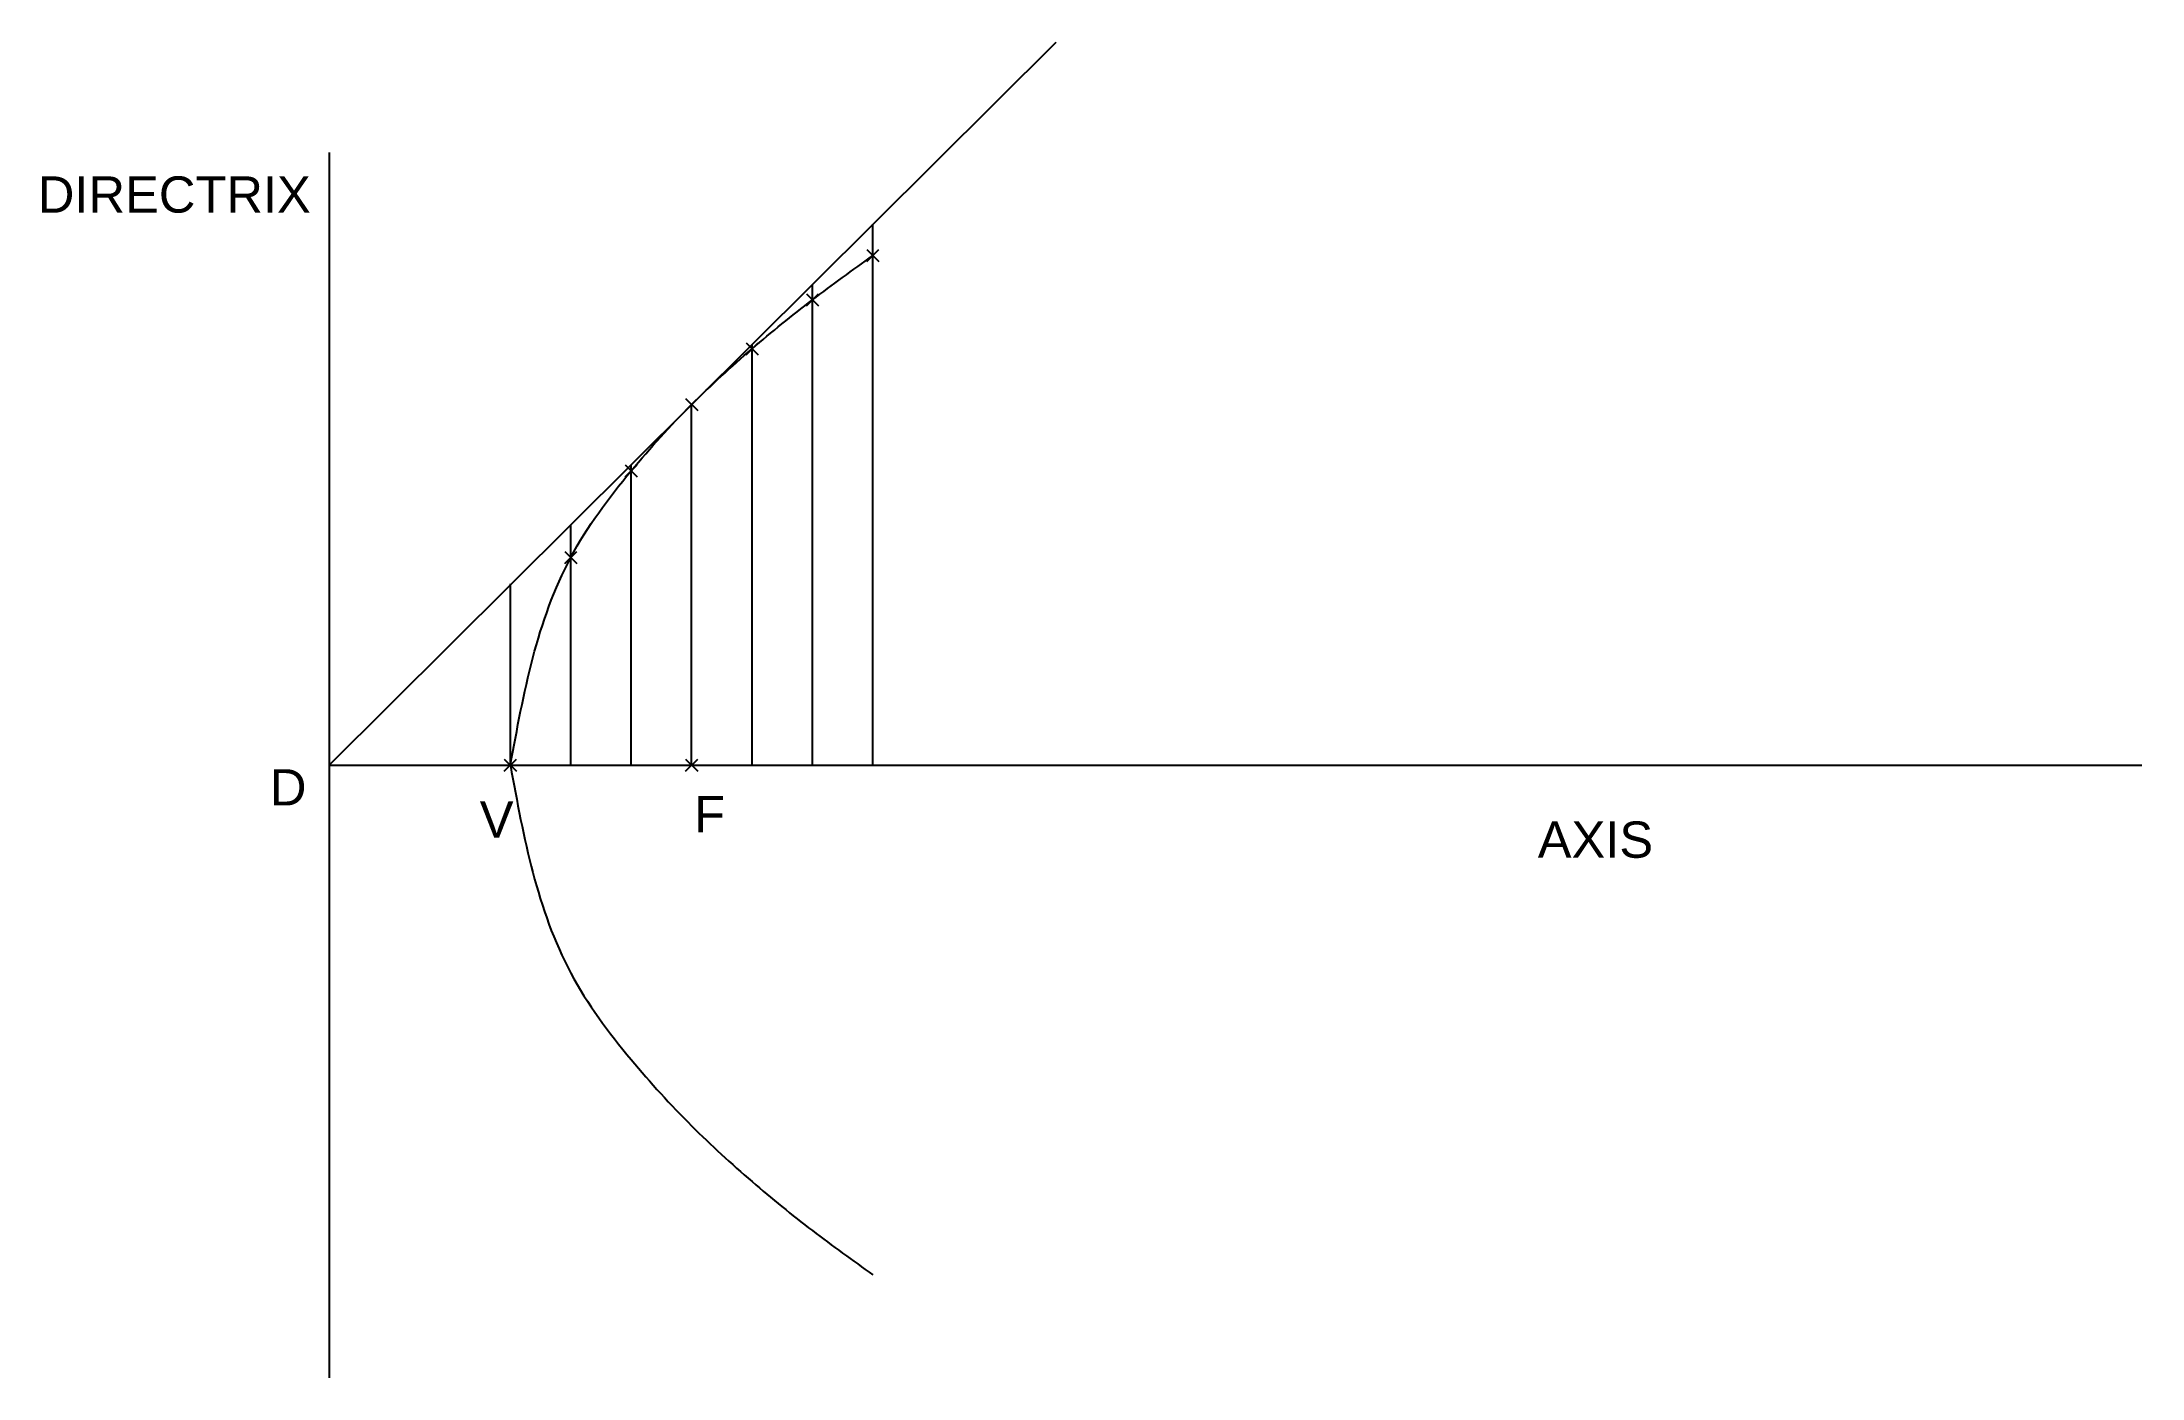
# Model space of a CAD drawing. Header units: millimetres. Extents: x 34 to 382, y 73 to 294.
import ezdxf

# ---------------------------------------------------------------- set-up
doc = ezdxf.new("R2010")
doc.units = ezdxf.units.MM
doc.header["$MEASUREMENT"] = 0
doc.header["$PDMODE"] = 3
doc.styles.get("Standard").update_dxf_attribs({"font": 'arial.ttf'})

msp = doc.modelspace()

# ---------------------------------------------------------------- linework, layer by layer
for p, q in [((81.7, 174.78), (202.02, 294.39)), ((202.02, 294.39), (202.02, 294.39)), ((81.7, 276.12), (81.7, 73.45)), ((171.7, 174.78), (171.7, 264.25)), ((161.7, 174.78), (161.7, 254.31)), ((151.7, 174.78), (151.7, 244.37)), ((141.7, 174.78), (141.7, 234.43)), ((131.7, 174.78), (131.7, 224.49)), ((121.7, 174.78), (121.7, 214.55)), ((111.7, 174.78), (111.7, 204.78)), ((81.7, 174.78), (381.7, 174.78))]:
    msp.add_line(p, q)
for points in [[(111.7, 174.78), (121.7, 209.15), (131.7, 223.47), (141.7, 234.43), (151.7, 243.65), (161.7, 251.75), (171.7, 259.07)], [(111.7, 174.78), (121.7, 140.41), (131.7, 126.09), (141.7, 115.14), (151.7, 105.92), (161.7, 97.81), (171.7, 90.49)]]:
    msp.add_spline(points, degree=3)
for p in [(171.7, 259.07), (161.7, 251.75), (151.7, 243.65), (141.7, 234.43), (131.7, 223.47), (121.7, 209.15), (111.7, 174.78), (141.7, 174.78), (141.7, 174.78)]:
    msp.add_point(p)

# ---------------------------------------------------------------- texts
at = {"char_height": 6, "attachment_point": 1}
for s, insert in [('DIRECTRIX', (33.51, 272.17)), ('D', (71.92, 174.13)), ('V', (106.64, 168.8)), ('F', (142.1, 169.7)), ('AXIS', (281.71, 165.48))]:
    msp.add_mtext_dynamic_manual_height_columns(s, width=37.6732, gutter_width=1, heights=[0], dxfattribs=dict(at, insert=insert))

doc.saveas('drawing.dxf')
